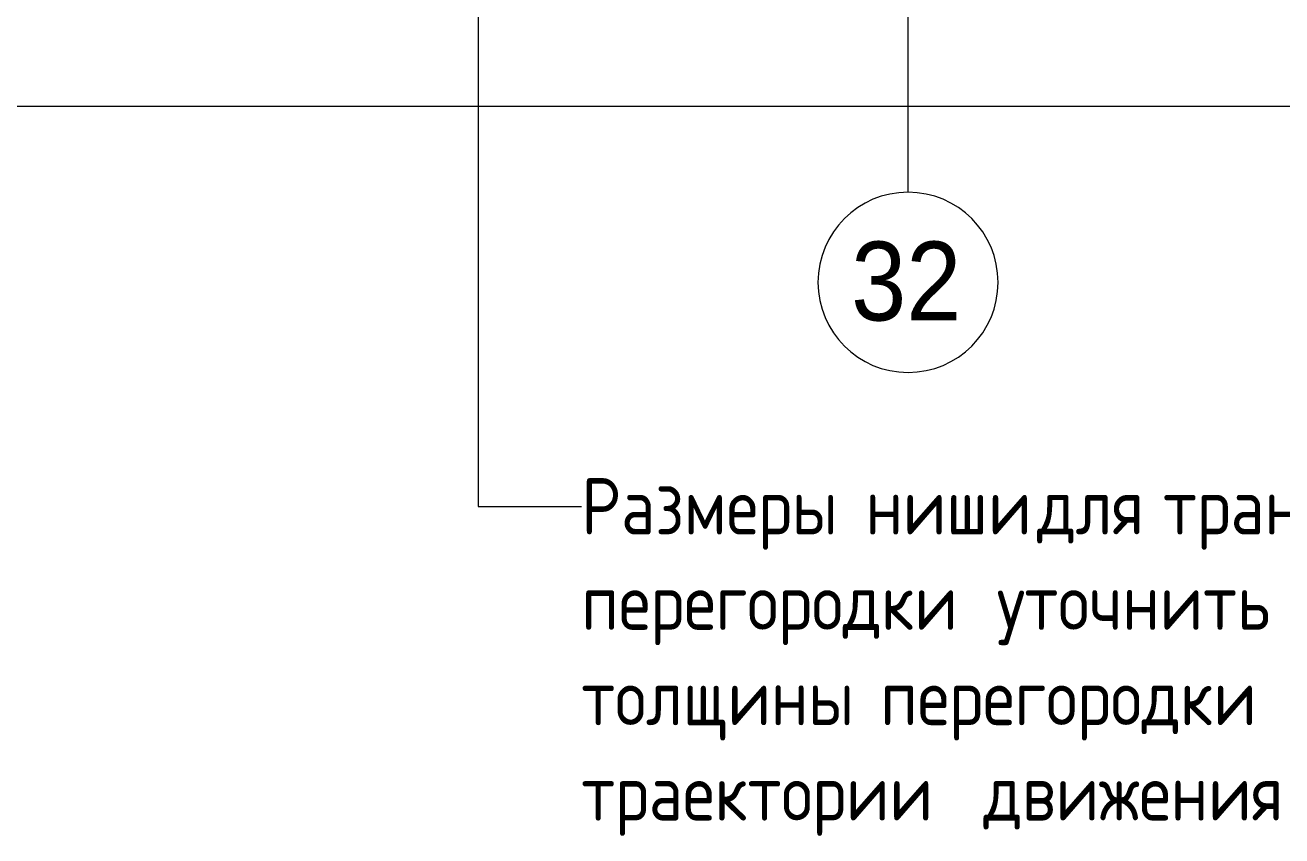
# Model space of a CAD drawing. Header units: millimetres. Extents: x -8624 to 200664, y -8553 to 29000.
# Drawn here: x 167884 to 173466, y -4764 to -1165 of the extents above; entities that cross this region are included whole.
import ezdxf

# ---------------------------------------------------------------- set-up
doc = ezdxf.new("R2010")
doc.units = ezdxf.units.MM
for name, color, linetype, lineweight in [('A-ANNO-DIMS', 7, 'Continuous', 9), ('A-ANNO-DIMS-100', 7, 'Continuous', 9), ('G-ANNO-TEXT', 7, 'Continuous', 9), ('Оси', 7, 'Continuous', 9), ('Оси-1', 7, 'Continuous', 20)]:
    doc.layers.add(name, color=color, linetype=linetype, lineweight=lineweight)
doc.styles.add('Arial_1', font='arial.ttf', dxfattribs={"width": 0.9, "height": 350})
doc.styles.add('GOST Common', font='GOST_Common.ttf', dxfattribs={"width": 0.9, "height": 250})
doc.styles.add('ISOCPEUR', font='isocpeur.ttf', dxfattribs={"width": 0.9, "height": 250})
doc.dimstyles.new('ISO-2_5_0_9К_БОЛЬШОЙ', dxfattribs={"dimscale": 304.8, "dimtxt": 248.995294, "dimasz": 0.492126, "dimexe": 0.393701, "dimexo": 0.984252, "dimgap": 0, "dimtad": 1, "dimdec": 0, "dimrnd": 10, "dimzin": 0, "dimdsep": 46, "dimtxsty": 'ISOCPEUR', "dimblk1": 'OBLIQUE', "dimblk2": 'OBLIQUE', "dimsah": 1, "dimcen": 0.09, "dimdle": 0.393701, "dimazin": 0, "dimtfac": 1, "dimtdec": 4, "dimtix": 1, "dimtmove": 0, "dimatfit": 3, "dimfxl": 1, "dimtvp": 1, "dimtolj": 1, "dimtzin": 0, "dimarcsym": 2})

# ---------------------------------------------------------------- blocks, each defined once
blk = doc.blocks.new('Ось сетки - D8-29747960-План зашивки приборов отопления в осях 3 этажа 23-33')
at = {"layer": 'Оси-1'}
for start, end in [(360, 180), (180, 360)]:
    blk.add_arc((0, 0), 4, start, end, dxfattribs=at)
blk = doc.blocks.new('DIMBLOCK26-План зашивки приборов отопления в осях 3 этажа 23-33')
at = {"layer": 'A-ANNO-DIMS-100'}
for p, q in [((135155.3, -1717.9), (135155.3, -1404)), ((175605.3, -1717.9), (175605.3, -1404)), ((135035.3, -1524), (175725.3, -1524)), ((135155.3, -1524), (135155.3, -1717.9)), ((175605.3, -1524), (175605.3, -1717.9))]:
    blk.add_line(p, q, dxfattribs=at)
at = {"layer": 'A-ANNO-DIMS-100', "lineweight": 20}
for p, q in [((135155.3, -1524), (135230.3, -1449)), ((175605.3, -1524), (175680.3, -1449)), ((135155.3, -1524), (135080.3, -1599)), ((175605.3, -1524), (175530.3, -1599))]:
    blk.add_line(p, q, dxfattribs=at)
at = {"layer": 'A-ANNO-DIMS-100', "color": 0, "insert": (154961.3, -1197.4), "char_height": 250, "width": 1005.558, "attachment_point": 1, "line_spacing_factor": 1.149209, "style": 'ISOCPEUR'}
blk.add_mtext('40450', dxfattribs=at)
blk = doc.blocks.new('_Oblique')
at = {"color": 0, "linetype": 'ByBlock', "lineweight": -2}
blk.add_line((-0.5, -0.5), (0.5, 0.5), dxfattribs=at)

msp = doc.modelspace()

# ---------------------------------------------------------------- linework, layer by layer
at = {"layer": 'G-ANNO-TEXT'}
for p, q in [((169895.9, 130), (169895.9, -3300.7)), ((169895.9, -3300.7), (170354.4, -3300.7))]:
    msp.add_line(p, q, dxfattribs=at)
at = {"layer": 'Оси'}
msp.add_line((171805.3, -1906.3), (171805.3, 593.7), dxfattribs=at)

# ---------------------------------------------------------------- block references
at = {"layer": 'Оси-1', "xscale": 99.99999999999993, "yscale": 99.99999999999993, "zscale": 99.99999999999993}
msp.add_blockref('Ось сетки - D8-29747960-План зашивки приборов отопления в осях 3 этажа 23-33', (171805.3, -2306.3), dxfattribs=at)

# ---------------------------------------------------------------- texts
at = {"layer": 'G-ANNO-TEXT', "char_height": 250, "attachment_point": 1, "style": 'GOST Common'}
for s, insert, width in [('Размеры', (170354.4, -3175.7), 1435.822), ('\\fGOST Common|b0|i0|c204|p34|;\\W.9; ', (171539, -3175.7), 93.797), ('\\fGOST Common|b0|i0|c204|p34|;\\W.9; ', (172301, -3175.7), 93.797), ('\\fGOST Common|b0|i0|c204|p34|;\\W.9; ', (172860.6, -3175.7), 93.797), ('трансформируемой', (172938, -3175.7), 3254.05), ('ниши', (171616.4, -3175.7), 829.747), ('для', (172378.4, -3175.7), 584.43), ('\\fGOST Common|b0|i0|c204|p34|;\\W.9; ', (172122.4, -3599), 93.797), ('перегородки', (170354.4, -3599), 2142.911), ('уточнить', (172199.8, -3599), 1659.493), ('\\fGOST Common|b0|i0|c204|p34|;\\W.9; ', (171604.5, -4022.3), 93.797), ('\\fGOST Common|b0|i0|c204|p34|;\\W.9; ', (173450, -4022.3), 93.797), ('толщины', (170354.4, -4022.3), 1515.189), ('перегородки', (171681.9, -4022.3), 2142.911), ('\\fGOST Common|b0|i0|c204|p34|;\\W.9;\xa0', (172062.9, -4445.7), 93.797), ('траектории', (170354.4, -4445.7), 2070.759), ('движения', (172140.3, -4445.7), 1608.987)]:
    msp.add_mtext(s, dxfattribs=dict(at, insert=insert, width=width))
at = {"layer": 'Оси', "insert": (171552.6, -2125.6), "char_height": 350, "width": 606.076, "attachment_point": 1, "style": 'Arial_1'}
msp.add_mtext('32', dxfattribs=at)

# ---------------------------------------------------------------- dimensions: what is measured, and where the dimension line sits
at = {"layer": 'A-ANNO-DIMS'}
dim = msp.add_linear_dim(base=(175605.3, -1524), p1=(135155.3, -1417.9), p2=(175605.3, -1417.9), dimstyle='ISO-2_5_0_9К_БОЛЬШОЙ', override={"dimpost": '<>', "dimfxl": 40450}, dxfattribs=at)
dim.commit()
dim.dimension.update_dxf_attribs({"geometry": 'DIMBLOCK26-План зашивки приборов отопления в осях 3 этажа 23-33', "text_midpoint": (155380.3, -1399)})

doc.saveas('drawing.dxf')
